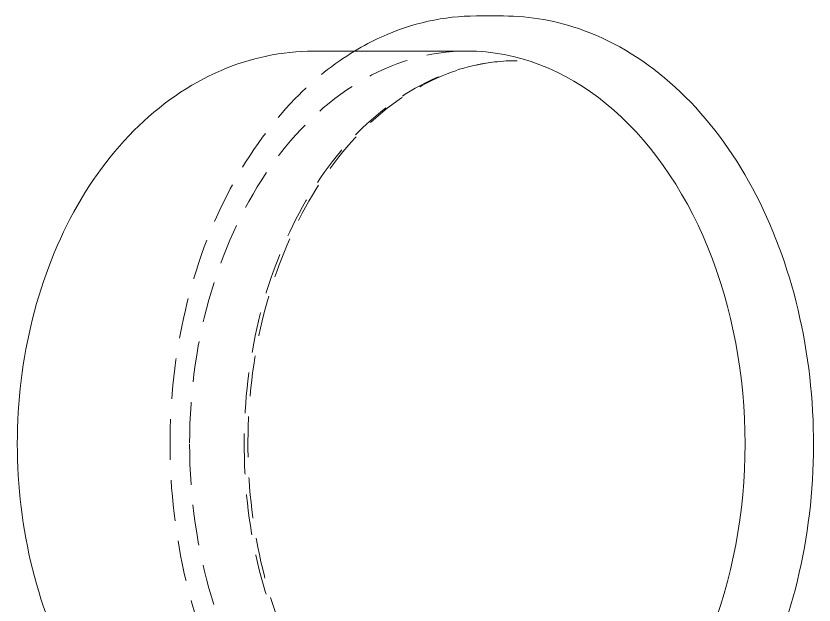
# Model space of a CAD drawing. Header units: millimetres. Extents: x -46397 to 283259, y -8690 to 23983.
# Drawn here: x 4133.6 to 4231.6, y 8401.7 to 8474 of the extents above; entities that cross this region are included whole.
import ezdxf

# ---------------------------------------------------------------- set-up
doc = ezdxf.new("R2010")
doc.units = ezdxf.units.MM
doc.linetypes.add('HIDDENX2', pattern=[0.75, 0.5, -0.25])

# ---------------------------------------------------------------- blocks, each defined once
blk = doc.blocks.new('A$Cbc6c2a49')
at = {"color": 2, "linetype": 'Continuous', "lineweight": 0, "ltscale": 10, "extrusion": (6.89019e-16, 1, 0)}
for p, q in [((782.61, 2192.416), (779.283, 2192.416)), ((759.325, 2188.104), (778.174, 2188.104))]:
    blk.add_line(p, q, dxfattribs=at)
at = {"color": 1, "linetype": 'HIDDENX2', "lineweight": 0, "ltscale": 10}
for major_axis, start_param, end_param in [((0, 48.218), 0, 1.570796), ((0, -48.218), -1.570796, 0)]:
    blk.add_ellipse((778.174, 2139.885), major_axis=major_axis, ratio=0.707107, start_param=start_param, end_param=end_param, dxfattribs=at)
at = {"color": 2, "linetype": 'Continuous', "lineweight": 0, "ltscale": 10}
blk.add_ellipse((778.174, 2139.885), major_axis=(0, -48.218), ratio=0.707107, start_param=0, end_param=3.141593, dxfattribs=at)
for points, knots in [([(779.283, 2192.416), (775.319, 2192.416), (771.358, 2191.535), (766.499, 2189.327), (765.405, 2188.75), (764.334, 2188.104)], [0.1860741, 0.1860741, 0.1860741, 0.1860741, 0.4969371, 0.4969371, 0.5892806, 0.5892806, 0.5892806, 0.5892806]), ([(782.61, 2087.355), (786.579, 2087.355), (790.543, 2088.215), (798.113, 2091.556), (801.705, 2094.07), (808.22, 2100.545), (811.115, 2104.555), (815.869, 2113.649), (817.712, 2118.749), (820.146, 2129.487), (820.734, 2135.126), (820.601, 2146.376), (819.88, 2151.984), (817.188, 2162.619), (815.218, 2167.643), (810.198, 2176.59), (807.151, 2180.515), (800.284, 2186.793), (796.475, 2189.171), (789.258, 2191.814), (785.935, 2192.416), (782.61, 2192.416)], [3.327667, 3.327667, 3.327667, 3.327667, 3.630176, 3.630176, 3.940274, 3.940274, 4.261843, 4.261843, 4.588222, 4.588222, 4.915246, 4.915246, 5.242193, 5.242193, 5.569218, 5.569218, 5.895373, 5.895373, 6.215845, 6.215845, 6.469259, 6.469259, 6.469259, 6.469259]), ([(746.669, 2094.623), (744.394, 2095.724), (742.239, 2097.108), (736.911, 2101.411), (734.008, 2104.739), (729.02, 2112.508), (726.994, 2117.009), (724.09, 2126.644), (723.231, 2131.787), (722.765, 2142.171), (723.159, 2147.41), (725.182, 2157.491), (726.81, 2162.332), (731.209, 2171.114), (733.974, 2175.064), (740.388, 2181.499), (744.002, 2184.039), (751.545, 2187.273), (755.415, 2188.1), (759.305, 2188.104), (759.315, 2188.104), (759.325, 2188.104)], [3.285133, 3.285133, 3.285133, 3.285133, 3.474467, 3.474467, 3.789096, 3.789096, 4.123338, 4.123338, 4.462952, 4.462952, 4.802815, 4.802815, 5.142691, 5.142691, 5.480125, 5.480125, 5.802741, 5.802741, 6.096345, 6.096345, 6.097111, 6.097111, 6.097111, 6.097111])]:
    blk.add_open_spline(points, degree=3, knots=knots, dxfattribs=at)
at = {"color": 1, "linetype": 'HIDDENX2', "lineweight": 0, "ltscale": 10}
for points, knots in [([(764.334, 2188.104), (761.75, 2186.545), (759.302, 2184.585), (753.798, 2178.957), (750.951, 2174.915), (746.301, 2165.775), (744.506, 2160.67), (742.153, 2149.933), (741.598, 2144.3), (741.78, 2133.075), (742.518, 2127.484), (745.22, 2116.902), (747.183, 2111.912), (752.15, 2103.044), (755.152, 2099.165), (761.897, 2092.946), (765.633, 2090.595), (771.8, 2088.299), (774.099, 2087.753), (776.416, 2087.507)], [0.589281, 0.589281, 0.589281, 0.589281, 0.812119, 0.812119, 1.133184, 1.133184, 1.456417, 1.456417, 1.779889, 1.779889, 2.103314, 2.103314, 2.42679, 2.42679, 2.74989, 2.74989, 3.070296, 3.070296, 3.252634, 3.252634, 3.252634, 3.252634]), ([(784.273, 2092.843), (780.724, 2092.843), (777.177, 2093.641), (770.43, 2096.748), (767.233, 2099.068), (761.5, 2105.006), (758.97, 2108.638), (754.847, 2116.84), (753.258, 2121.412), (751.184, 2131.028), (750.699, 2136.069), (750.882, 2146.112), (751.549, 2151.112), (753.972, 2160.568), (755.727, 2165.023), (760.155, 2172.933), (762.827, 2176.389), (768.818, 2181.934), (772.134, 2184.028), (778.43, 2186.388), (781.351, 2186.928), (784.273, 2186.928)], [2.955519, 2.955519, 2.955519, 2.955519, 3.270316, 3.270316, 3.587668, 3.587668, 3.90833, 3.90833, 4.230144, 4.230144, 4.552072, 4.552072, 4.873973, 4.873973, 5.195905, 5.195905, 5.51764, 5.51764, 5.837909, 5.837909, 6.097111, 6.097111, 6.097111, 6.097111]), ([(784.273, 2186.928), (780.724, 2186.928), (777.175, 2186.105), (770.45, 2182.896), (767.273, 2180.522), (761.624, 2174.474), (759.147, 2170.816), (755.131, 2162.577), (753.588, 2158.001), (751.593, 2148.388), (751.141, 2143.353), (751.372, 2133.333), (752.056, 2128.351), (754.489, 2118.946), (756.238, 2114.526), (760.615, 2106.695), (763.243, 2103.285), (769.111, 2097.804), (772.351, 2095.74), (778.514, 2093.383), (781.394, 2092.843), (784.273, 2092.843)], [0.186074, 0.186074, 0.186074, 0.186074, 0.511543, 0.511543, 0.834058, 0.834058, 1.153233, 1.153233, 1.471402, 1.471402, 1.789501, 1.789501, 2.107629, 2.107629, 2.42572, 2.42572, 2.743974, 2.743974, 3.063602, 3.063602, 3.327667, 3.327667, 3.327667, 3.327667])]:
    blk.add_open_spline(points, degree=3, knots=knots, dxfattribs=at)

msp = doc.modelspace()

# ---------------------------------------------------------------- block references
msp.add_blockref('A$Cbc6c2a49', (3410.817, 6281.556, -1.499))

doc.saveas('drawing.dxf')
